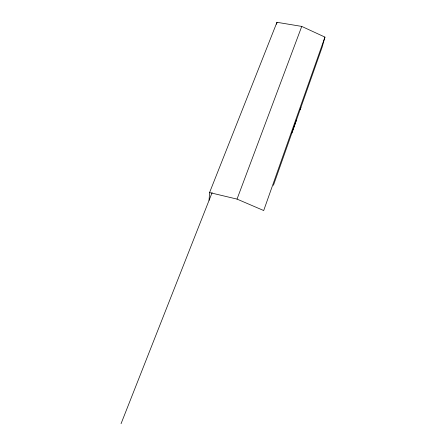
<?xml version="1.0" encoding="UTF-8"?>
<svg xmlns="http://www.w3.org/2000/svg" width="446" height="446" viewBox="0 0 446 446"><rect width="100%" height="100%" fill="white"/><g stroke="black" fill="none" stroke-linecap="round" stroke-linejoin="round"><path stroke-width="0.67" d="M209.068 200.321L209.564 192.566L276.96 22.3L301.747 26.409L324.95 37.102L322.135 47.187L300.219 109.348L300.833 107.597M276.62 24.235L276.96 22.3M324.95 37.102L263.703 210.534L237.032 199.1L209.564 192.566M273.42 185.341L300.883 107.469M291.89 132.964L296.412 120.141M237.032 199.1L301.747 26.409M121.05 423.7L212.112 192.6"/></g></svg>
